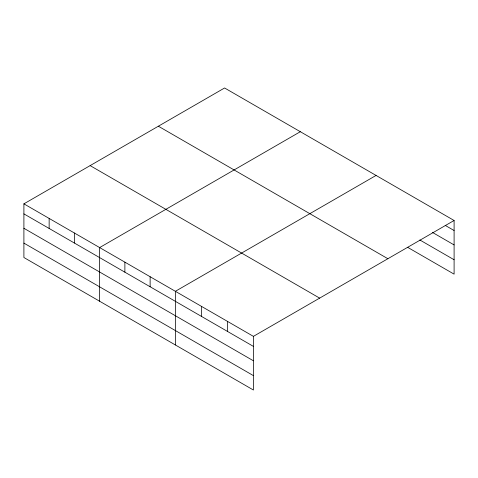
<?xml version="1.0" encoding="UTF-8"?>
<svg xmlns="http://www.w3.org/2000/svg" width="478" height="478" viewBox="0 0 478 478"><rect width="100%" height="100%" fill="white"/><g stroke="black" fill="none" stroke-linecap="round" stroke-linejoin="round"><path stroke-width="0.72" d="M23.9 203.849L253.412 336.357L253.412 390.018L23.9 257.511L23.9 203.849L224.588 87.982L454.1 220.489L454.1 274.151L407.788 247.413M300.327 131.707L99.639 247.574L99.639 301.242M376.067 175.438L175.378 291.305L175.378 344.967M253.412 336.357L454.1 220.489M445.215 225.395L454.1 230.521M432.53 232.463L454.1 244.921M419.839 239.974L454.1 259.751M158.361 126.216L387.873 258.723M90.127 165.615L319.639 298.117M23.9 213.881L253.412 346.389M23.9 228.281L253.412 360.788M23.9 243.117L253.412 375.618M227.397 321.335L227.397 331.374M201.387 306.32L201.387 316.352M150.128 276.726L150.128 286.758M124.883 262.153L124.883 272.185M74.395 233.001L74.395 243.033M49.144 218.422L49.144 228.46"/></g></svg>
